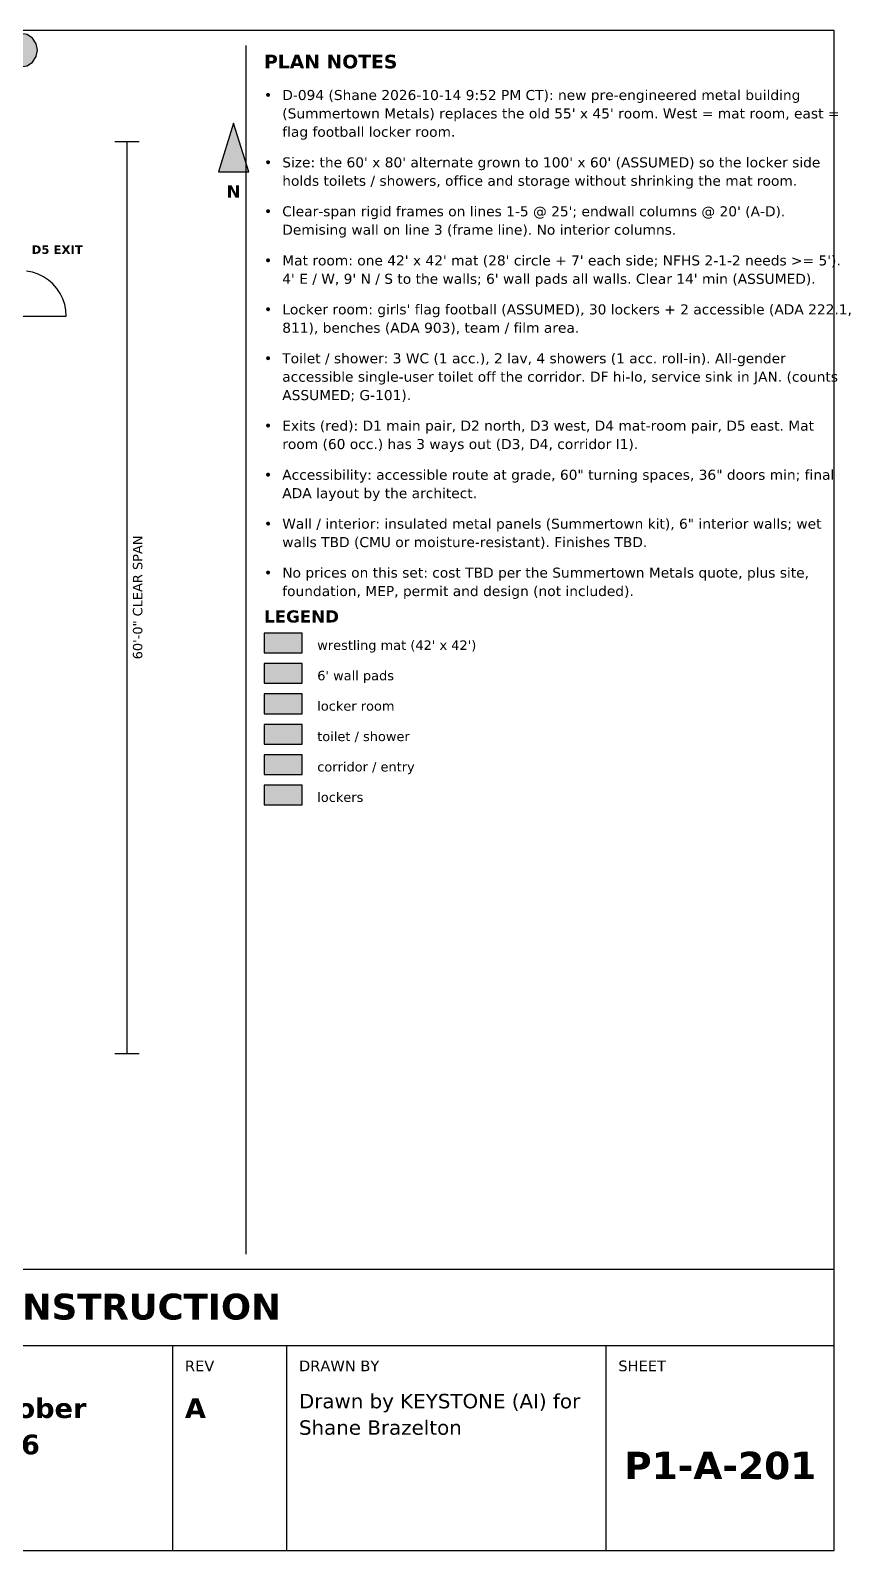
# Model space of a CAD drawing. Header units: inches. Extents: x 0.4 to 16.6, y 0.5 to 10.5.
# Drawn here: x 11.21 to 16.61, y 0.5 to 10.5 of the extents above; entities that cross this region are included whole.
import ezdxf
from ezdxf.enums import TextEntityAlignment as Align

# ---------------------------------------------------------------- set-up
doc = ezdxf.new("R2010")
doc.units = ezdxf.units.IN
doc.header["$MEASUREMENT"] = 0
for name, color, linetype in [('A-ANNO-DIMS', 7, 'Continuous'), ('A-ANNO-EXIT', 7, 'Continuous'), ('A-ANNO-TEXT', 7, 'Continuous'), ('A-DOOR', 7, 'Continuous'), ('G-ANNO-TTLB', 7, 'Continuous'), ('S-GRID', 7, 'Continuous')]:
    doc.layers.add(name, color=color, linetype=linetype)
doc.styles.add('KS-BOLD', font='DejaVuSans-Bold.ttf')
doc.styles.add('KS-REG', font='DejaVuSans.ttf')

msp = doc.modelspace()

# ---------------------------------------------------------------- hatches: boundary and pattern name
at = {"layer": 'A-ANNO-TEXT', "true_color": 0x1a1a1a}
msp.add_hatch(color=7, dxfattribs=at).paths.add_polyline_path([(12.55, 9.89), (12.45, 9.57), (12.65, 9.57)])
at = {"layer": 'A-ANNO-TEXT', "true_color": 0xc9302c}
msp.add_hatch(color=7, dxfattribs=at).paths.add_polyline_path([(12.75, 6.405), (13, 6.405), (13, 6.535), (12.75, 6.535)])
at = {"layer": 'A-ANNO-TEXT', "true_color": 0x2b2b2b}
msp.add_hatch(color=7, dxfattribs=at).paths.add_polyline_path([(12.75, 6.205), (13, 6.205), (13, 6.335), (12.75, 6.335)])
at = {"layer": 'A-ANNO-TEXT', "true_color": 0xf4e6c8}
msp.add_hatch(color=7, dxfattribs=at).paths.add_polyline_path([(12.75, 6.005), (13, 6.005), (13, 6.135), (12.75, 6.135)])
at = {"layer": 'A-ANNO-TEXT', "true_color": 0xeaf0f8}
msp.add_hatch(color=7, dxfattribs=at).paths.add_polyline_path([(12.75, 5.805), (13, 5.805), (13, 5.935), (12.75, 5.935)])
at = {"layer": 'A-ANNO-TEXT', "true_color": 0xe3f1e6}
msp.add_hatch(color=7, dxfattribs=at).paths.add_polyline_path([(12.75, 5.605), (13, 5.605), (13, 5.735), (12.75, 5.735)])
at = {"layer": 'A-ANNO-TEXT', "true_color": 0x9aa5b1}
msp.add_hatch(color=7, dxfattribs=at).paths.add_polyline_path([(12.75, 5.405), (13, 5.405), (13, 5.535), (12.75, 5.535)])
at = {"layer": 'S-GRID', "true_color": 0xffffff}
msp.add_hatch(color=7, dxfattribs=at).paths.add_polyline_path([(11.26, 10.37), (11.252, 10.412), (11.228, 10.448), (11.192, 10.472), (11.15, 10.48), (11.108, 10.472), (11.072, 10.448), (11.048, 10.412), (11.04, 10.37), (11.048, 10.328), (11.072, 10.292), (11.108, 10.268), (11.15, 10.26), (11.192, 10.268), (11.228, 10.292), (11.252, 10.328)])

# ---------------------------------------------------------------- linework, layer by layer
at = {"layer": 'A-ANNO-DIMS'}
for p, q in [((11.77, 9.77), (11.93, 9.77)), ((11.85, 3.77), (11.85, 9.77)), ((11.77, 3.77), (11.93, 3.77))]:
    msp.add_line(p, q, dxfattribs=at)
at = {"layer": 'A-ANNO-TEXT'}
msp.add_line((12.63, 10.4), (12.63, 2.45), dxfattribs=at)
for points in [[(12.55, 9.89), (12.45, 9.57), (12.65, 9.57)], [(12.75, 6.405), (13, 6.405), (13, 6.535), (12.75, 6.535)], [(12.75, 6.205), (13, 6.205), (13, 6.335), (12.75, 6.335)], [(12.75, 6.005), (13, 6.005), (13, 6.135), (12.75, 6.135)], [(12.75, 5.805), (13, 5.805), (13, 5.935), (12.75, 5.935)], [(12.75, 5.605), (13, 5.605), (13, 5.735), (12.75, 5.735)], [(12.75, 5.405), (13, 5.405), (13, 5.535), (12.75, 5.535)]]:
    msp.add_lwpolyline(points, close=True, dxfattribs=at)
at = {"layer": 'A-DOOR'}
for p, q in [((11.228, 8.91), (11.189, 8.917)), ((11.265, 8.897), (11.228, 8.91)), ((11.3, 8.88), (11.265, 8.897)), ((11.333, 8.858), (11.3, 8.88)), ((11.362, 8.832), (11.333, 8.858)), ((11.388, 8.803), (11.362, 8.832)), ((11.41, 8.77), (11.388, 8.803)), ((11.427, 8.735), (11.41, 8.77)), ((11.44, 8.698), (11.427, 8.735)), ((11.15, 8.62), (11.45, 8.62)), ((11.447, 8.659), (11.44, 8.698)), ((11.45, 8.62), (11.447, 8.659))]:
    msp.add_line(p, q, dxfattribs=at)
at = {"layer": 'G-ANNO-TTLB'}
for p, q in [((0.5, 1.85), (16.5, 1.85)), ((12.15, 0.5), (12.15, 1.85)), ((12.9, 0.5), (12.9, 1.85)), ((15, 0.5), (15, 1.85))]:
    msp.add_line(p, q, dxfattribs=at)
for points in [[(0.5, 0.5), (16.5, 0.5), (16.5, 10.5), (0.5, 10.5)], [(0.5, 1.85), (16.5, 1.85), (16.5, 2.35), (0.5, 2.35)]]:
    msp.add_lwpolyline(points, close=True, dxfattribs=at)
at = {"layer": 'S-GRID'}
msp.add_lwpolyline([(11.26, 10.37), (11.252, 10.412), (11.228, 10.448), (11.192, 10.472), (11.15, 10.48), (11.108, 10.472), (11.072, 10.448), (11.048, 10.412), (11.04, 10.37), (11.048, 10.328), (11.072, 10.292), (11.108, 10.268), (11.15, 10.26), (11.192, 10.268), (11.228, 10.292), (11.252, 10.328)], close=True, dxfattribs=at)

# ---------------------------------------------------------------- texts
at = {"layer": 'A-ANNO-DIMS', "style": 'KS-REG'}
msp.add_text('60\'-0" CLEAR SPAN', height=0.062, rotation=90, dxfattribs=at).set_placement((11.95, 6.77), align=Align.CENTER)
at = {"layer": 'A-ANNO-EXIT', "style": 'KS-BOLD'}
msp.add_text('D5 EXIT', height=0.056, dxfattribs=at).set_placement((11.39, 9.03), align=Align.CENTER)
at = {"layer": 'A-ANNO-TEXT'}
for s, height, style, p in [('PLAN NOTES', 0.09, 'KS-BOLD', (12.75, 10.25)), ('D-094 (Shane 2026-10-14 9:52 PM CT): new pre-engineered metal building', 0.066, 'KS-REG', (12.87, 10.042)), ('•', 0.066, 'KS-REG', (12.75, 10.042)), ("(Summertown Metals) replaces the old 55' x 45' room. West = mat room, east =", 0.066, 'KS-REG', (12.87, 9.921)), ('flag football locker room.', 0.066, 'KS-REG', (12.87, 9.8)), ('•', 0.066, 'KS-REG', (12.75, 9.599)), ("Size: the 60' x 80' alternate grown to 100' x 60' (ASSUMED) so the locker side", 0.066, 'KS-REG', (12.87, 9.599)), ('holds toilets / showers, office and storage without shrinking the mat room.', 0.066, 'KS-REG', (12.87, 9.478)), ('•', 0.066, 'KS-REG', (12.75, 9.277)), ("Clear-span rigid frames on lines 1-5 @ 25'; endwall columns @ 20' (A-D).", 0.066, 'KS-REG', (12.87, 9.277)), ('Demising wall on line 3 (frame line). No interior columns.', 0.066, 'KS-REG', (12.87, 9.156)), ('•', 0.066, 'KS-REG', (12.75, 8.954)), ("Mat room: one 42' x 42' mat (28' circle + 7' each side; NFHS 2-1-2 needs >= 5').", 0.066, 'KS-REG', (12.87, 8.954)), ("4' E / W, 9' N / S to the walls; 6' wall pads all walls. Clear 14' min (ASSUMED).", 0.066, 'KS-REG', (12.87, 8.833)), ("Locker room: girls' flag football (ASSUMED), 30 lockers + 2 accessible (ADA 222.1,", 0.066, 'KS-REG', (12.87, 8.632)), ('•', 0.066, 'KS-REG', (12.75, 8.632)), ('811), benches (ADA 903), team / film area.', 0.066, 'KS-REG', (12.87, 8.511)), ('•', 0.066, 'KS-REG', (12.75, 8.31)), ('Toilet / shower: 3 WC (1 acc.), 2 lav, 4 showers (1 acc. roll-in). All-gender', 0.066, 'KS-REG', (12.87, 8.31)), ('accessible single-user toilet off the corridor. DF hi-lo, service sink in JAN. (counts', 0.066, 'KS-REG', (12.87, 8.189)), ('ASSUMED; G-101).', 0.066, 'KS-REG', (12.87, 8.068)), ('•', 0.066, 'KS-REG', (12.75, 7.867)), ('Exits (red): D1 main pair, D2 north, D3 west, D4 mat-room pair, D5 east. Mat', 0.066, 'KS-REG', (12.87, 7.867)), ('room (60 occ.) has 3 ways out (D3, D4, corridor I1).', 0.066, 'KS-REG', (12.87, 7.746)), ('Accessibility: accessible route at grade, 60" turning spaces, 36" doors min; final', 0.066, 'KS-REG', (12.87, 7.544)), ('•', 0.066, 'KS-REG', (12.75, 7.544)), ('ADA layout by the architect.', 0.066, 'KS-REG', (12.87, 7.423)), ('•', 0.066, 'KS-REG', (12.75, 7.222)), ('Wall / interior: insulated metal panels (Summertown kit), 6" interior walls; wet', 0.066, 'KS-REG', (12.87, 7.222)), ('walls TBD (CMU or moisture-resistant). Finishes TBD.', 0.066, 'KS-REG', (12.87, 7.101)), ('•', 0.066, 'KS-REG', (12.75, 6.9)), ('No prices on this set: cost TBD per the Summertown Metals quote, plus site,', 0.066, 'KS-REG', (12.87, 6.9)), ('foundation, MEP, permit and design (not included).', 0.066, 'KS-REG', (12.87, 6.779)), ('LEGEND', 0.08, 'KS-BOLD', (12.75, 6.605)), ("wrestling mat (42' x 42')", 0.062, 'KS-REG', (13.1, 6.425)), ("6' wall pads", 0.062, 'KS-REG', (13.1, 6.225)), ('locker room', 0.062, 'KS-REG', (13.1, 6.025)), ('toilet / shower', 0.062, 'KS-REG', (13.1, 5.825)), ('corridor / entry', 0.062, 'KS-REG', (13.1, 5.625)), ('lockers', 0.062, 'KS-REG', (13.1, 5.425))]:
    msp.add_text(s, height=height, dxfattribs=dict(at, style=style)).set_placement(p)
at = {"layer": 'A-ANNO-TEXT', "style": 'KS-BOLD'}
msp.add_text('N', height=0.08, dxfattribs=at).set_placement((12.55, 9.4), align=Align.CENTER)
at = {"layer": 'G-ANNO-TTLB', "style": 'KS-BOLD'}
for s, height, p in [('PRELIMINARY — CONCEPTUAL DESIGN — NOT FOR CONSTRUCTION', 0.17, (8.5, 2.02)), ('P1-A-201', 0.18, (15.75, 0.97))]:
    msp.add_text(s, height=height, dxfattribs=at).set_placement(p, align=Align.CENTER)
at = {"layer": 'G-ANNO-TTLB'}
for s, height, style, p in [('REV', 0.07, 'KS-REG', (12.23, 1.68)), ('DRAWN BY', 0.07, 'KS-REG', (12.98, 1.68)), ('SHEET', 0.07, 'KS-REG', (15.08, 1.68)), ('October', 0.13, 'KS-BOLD', (10.78, 1.372)), ('A', 0.13, 'KS-BOLD', (12.23, 1.372)), ('Drawn by KEYSTONE (AI) for', 0.095, 'KS-REG', (12.98, 1.436)), ('Shane Brazelton', 0.095, 'KS-REG', (12.98, 1.262)), ('2026', 0.13, 'KS-BOLD', (10.78, 1.133))]:
    msp.add_text(s, height=height, dxfattribs=dict(at, style=style)).set_placement(p)

doc.saveas('drawing.dxf')
